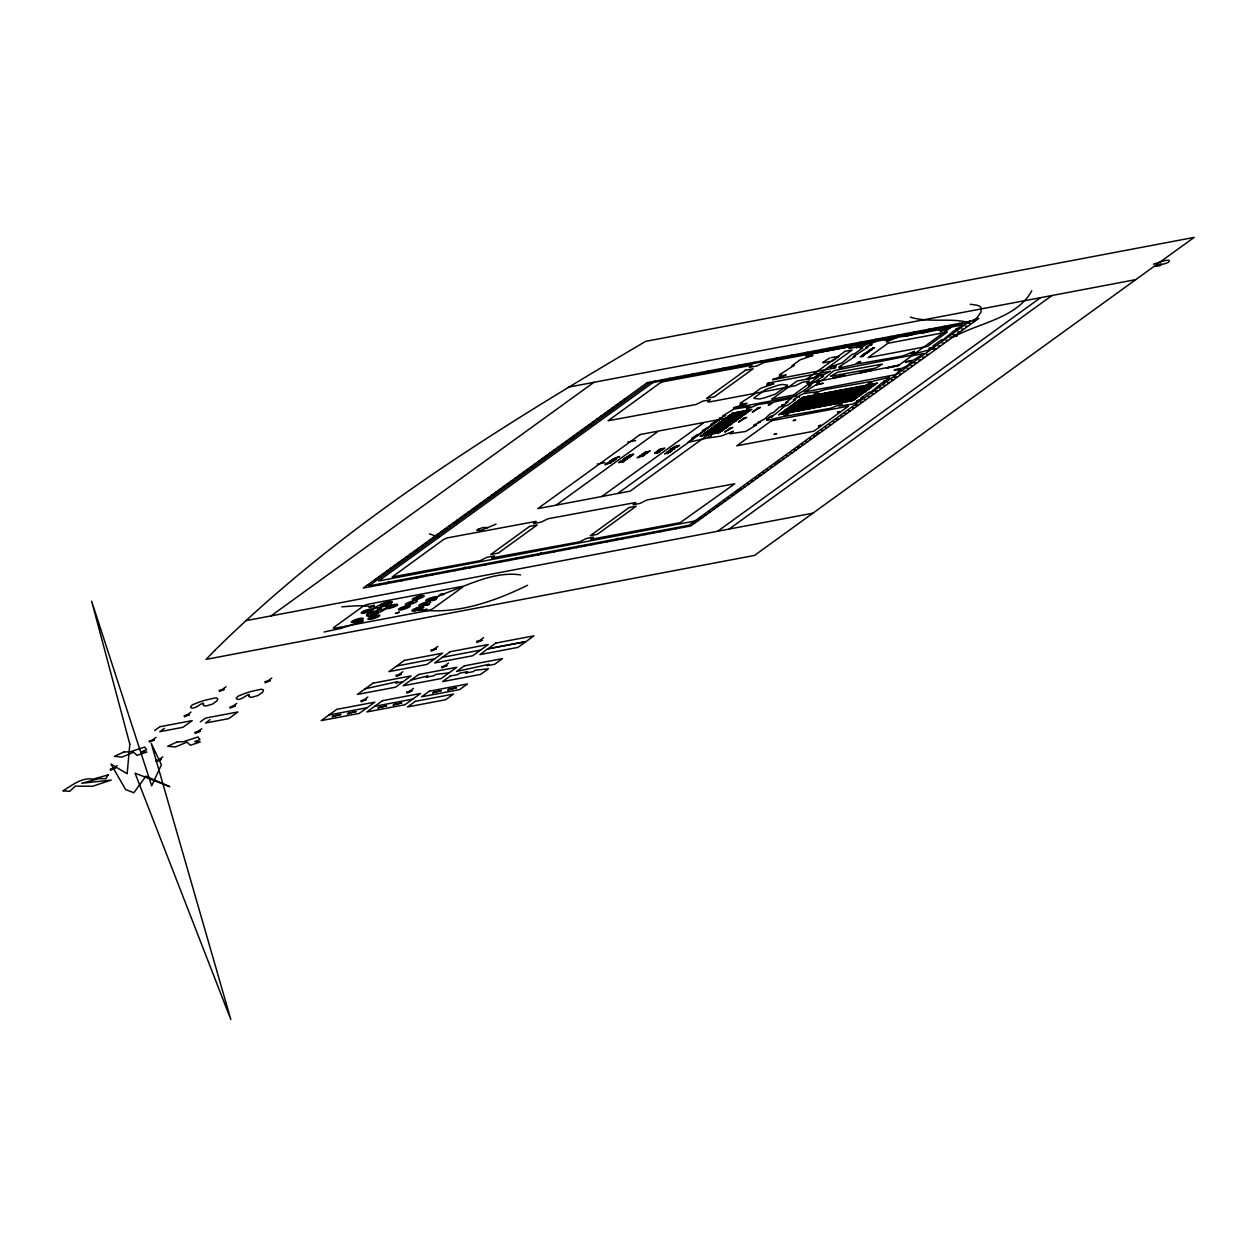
<?xml version="1.0" encoding="UTF-8"?>
<svg xmlns="http://www.w3.org/2000/svg" width="1257" height="1257" viewBox="0 0 1257 1257"><rect width="100%" height="100%" fill="white"/><g stroke="black" fill="none" stroke-linecap="round" stroke-linejoin="round"><path stroke-width="1.5" d="M708.162 430.601L711.163 429.69L708.21 430.648M709.184 433.555L712.169 432.644L709.215 433.602M713.128 428.307L710.142 429.156L713.112 428.244M714.133 431.245L711.148 432.094L714.117 431.198M715.61 431.984L712.625 432.864L715.61 431.952M717.496 425.699L720.497 424.772L717.543 425.746M717.574 430.601L714.589 431.45L717.558 430.538M718.501 428.637L721.502 427.726M719.538 429.187L716.553 430.035L719.523 429.124M719.507 431.591L722.508 430.68L719.523 431.622M720.968 422.619L717.983 423.53L720.968 422.572M722.398 423.468L719.46 424.238L722.445 423.326M723.404 426.422L720.465 427.191L723.451 426.28M724.456 429.297L721.487 430.208L724.456 429.234M725.823 417.827L728.824 416.915L725.902 417.905M726.829 420.781L729.83 419.869L726.86 420.828M727.834 423.735L730.836 422.823L727.866 423.782M730.254 417.795L727.316 418.628L730.286 417.654M730.773 415.533L727.787 416.381L730.773 415.47M731.715 413.569L734.701 412.657L731.778 413.647M731.778 418.487L728.793 419.335L731.778 418.424M732.784 421.425L729.798 422.273L732.784 421.378M735.156 412.925L738.142 412.013L735.235 412.987M736.162 415.878L739.147 414.951L736.193 415.926M736.241 420.781L733.24 421.629L736.225 420.718M737.168 418.817L740.153 417.905M738.189 419.367L735.204 420.215L738.189 419.304M739.635 412.799L736.649 413.71L739.619 412.752M741.064 413.647L738.126 414.417L741.111 413.506M742.117 416.491L739.132 417.371L742.117 416.46M745.495 410.96L748.481 410.049L745.527 411.008M780.566 413.302L783.551 412.39L780.597 413.364M784.981 413.27L782.058 414.103L785.028 413.129M788.406 407.629L791.407 406.718L788.453 407.692M789.412 410.583L792.413 409.672M789.899 408.399L792.884 407.488L789.93 408.446M790.904 411.353L793.89 410.442L790.936 411.4M793.308 405.414L790.37 406.184L793.356 405.273M794.361 408.289L791.391 409.201L794.361 408.226M795.382 411.228L792.397 412.139L795.367 411.18M795.807 409.122L792.868 409.892L795.838 408.996M796.341 406.828L793.34 407.708L796.325 406.797M797.739 402.727L800.74 401.816L797.771 402.774M798.289 405.382L795.304 406.325L798.289 405.414M798.745 405.681L801.746 404.754L798.776 405.728M799.232 403.497L802.217 402.57L799.263 403.544M800.238 406.435L803.223 405.524L800.238 406.467M801.243 409.389L804.229 408.478L801.306 409.468M802.689 400.417L799.703 401.266L802.689 400.37M803.192 407.975L806.177 407.032M803.647 403.45L800.725 404.283L803.694 403.308M804.653 406.404L801.73 407.237L804.7 406.262M805.187 404.141L802.202 405.053L805.171 404.078M805.156 406.545L808.157 405.634L805.234 406.624M806.193 407.095L803.239 408.022M807.073 397.809L810.058 396.898L807.104 397.872M807.12 405.131L810.121 404.22L807.198 405.21M808.078 400.763L811.079 399.852L808.11 400.81M808.55 398.579L811.551 397.668L808.597 398.626M809.555 401.533L812.556 400.622L809.634 401.596M810.561 404.487L813.562 403.56L810.639 404.55M811.975 395.594L809.037 396.364L812.022 395.452M811.582 407.425L814.567 406.514L811.645 407.504M813.028 398.469L810.058 399.38L813.028 398.406M814.033 401.407L811.064 402.319L814.033 401.36M814.457 399.302L811.535 400.072L814.505 399.176M814.992 397.008L812.006 397.888L814.992 396.992M815.463 402.256L812.541 403.026L815.51 402.114M816.956 395.625L813.97 396.474L816.94 395.562M817.411 395.861L820.397 394.934L817.443 395.908M816.469 405.21L813.546 405.98L816.516 405.068M818.888 394.117L815.919 395.091L818.92 394.179M818.888 396.615L821.889 395.704L818.904 396.646M819.894 399.569L822.895 398.658L819.973 399.647M820.9 402.523L823.901 401.611L820.947 402.57M821.858 398.155L824.843 397.212M822.314 393.63L819.375 394.462L822.345 393.488M821.905 405.477L824.906 404.565L821.952 405.524M823.319 396.584L820.381 397.416L823.366 396.442M823.838 394.321L820.868 395.232L823.838 394.258M823.822 396.725L826.807 395.814L823.901 396.803M824.843 397.275L821.889 398.202M825.786 395.311L828.772 394.399L825.849 395.389M825.849 400.229L822.864 401.077L825.849 400.166M826.383 405.351L823.398 406.2L826.289 405.477M826.855 403.167L823.869 404.016L826.855 403.104M827.75 393.897L830.736 392.985L827.813 393.96M828.347 403.906L825.362 404.785L828.332 403.874M829.227 394.667L832.228 393.74L829.306 394.729M830.233 397.605L833.234 396.693L830.264 397.668M830.311 402.523L827.326 403.371L830.296 402.46M831.238 400.559L834.239 399.647L831.27 400.606M832.7 391.587L829.714 392.498L832.684 391.54M832.275 401.093L829.274 401.989L832.275 401.062M832.244 403.513L835.245 402.601L832.26 403.544M834.129 392.435L831.191 393.205L834.177 392.294M833.737 404.283L836.722 403.371L833.8 404.345M835.135 395.389L832.197 396.159L835.182 395.248M836.141 398.343L833.202 399.113L836.188 398.202M837.193 401.219L834.224 402.114L837.193 401.156M837.178 403.623L840.163 402.68L837.209 403.67M839.566 392.703L842.551 391.791L839.597 392.75M838.639 402.051L835.701 402.821L838.67 401.926M839.142 402.209L842.127 401.297L839.205 402.271M840.572 395.656L843.573 394.745L840.603 395.704M841.106 400.794L844.091 399.867L841.169 400.857M841.577 398.61L844.578 397.683L841.656 398.673M842.049 396.411L845.05 395.499L842.096 396.474M843.054 399.365L846.055 398.453L843.07 399.396M844.515 390.408L841.53 391.257L844.515 390.346M844.076 402.319L847.061 401.407L844.107 402.366M845.521 393.347L842.536 394.195L845.521 393.284M846.48 396.379L843.557 397.212L846.527 396.238M847.014 394.085L844.028 394.965L846.998 394.054M847.485 399.333L844.563 400.166L847.532 399.192M848.019 397.071L845.034 397.982L848.004 397.008M848.962 392.703L845.977 393.551L848.962 392.64M849.025 400.025L846.04 400.873L849.009 399.962M849.905 390.738L852.89 389.827M850.926 391.273L847.941 392.121L850.926 391.226M850.91 393.692L853.896 392.781L850.926 393.724M851.382 391.508L854.383 390.597L851.413 391.555M852.387 394.462L855.389 393.551L852.466 394.525M853.393 397.416L856.394 396.489L853.472 397.479M853.88 395.232L856.865 394.289M854.807 388.523L851.869 389.293L854.839 388.382M855.86 391.398L852.874 392.31L855.86 391.336M855.844 393.802L858.814 392.86L855.876 393.85M856.865 394.337L853.88 395.248M857.29 392.231L854.351 393.001L857.337 392.105M857.793 392.388L860.794 391.477L857.871 392.451M858.295 395.185L855.357 395.955L858.342 395.044M859.757 390.974L862.758 390.047L859.835 391.037M860.244 388.79L863.229 387.863L860.307 388.853M860.715 386.59L863.716 385.679L860.731 386.622M861.721 389.544L864.722 388.633L861.799 389.623M862.726 392.498L865.727 391.587L862.758 392.545M865.146 386.559L862.208 387.392L865.177 386.418M866.152 389.513L863.213 390.346L866.183 389.371M866.67 387.25L863.7 388.162L866.67 387.187M867.676 390.204L864.69 391.053L867.676 390.141M871.054 384.642L874.039 383.731L871.132 384.705M874.495 383.982L877.48 383.039L874.526 384.045M875.532 384.516L872.547 385.428L875.516 384.469M1031.777 290.776C1017.054 317.502 981.356 322.53 956.137 335.572M377.43 609.346L381.311 608.137M381.327 608.215L377.477 609.441M399.207 612.238L395.405 613.463L399.192 612.128M418.502 610.462L422.368 609.252L418.55 610.556M432.329 600.453L436.21 599.243L432.377 600.563M721.471 427.804L718.548 428.7M793.324 420.576L795.665 419.901L793.387 420.655M820.774 425.353L818.464 425.966L820.758 425.259M852.874 389.89L849.936 390.801M672.291 450.572L669.792 451.734L671.364 450.87M975.982 319.089L981.026 312.035L980.963 307.541A78.295 15.477 -17.4 0 0 976.375 305.105L970.215 304.273M740.106 418.015L737.199 418.88M792.35 409.782L789.459 410.63M866.466 352.259L868.288 351.693M867.833 351.269L869.655 350.703M869.294 351.614L867.613 352.259M870.661 350.624L867.911 351.41M667.121 451.892L672.275 450.383M414.904 598.709L415.486 599.542L419.775 597.908A9.757 1.933 -17.4 0 0 421.425 596.761L420.844 595.928L416.57 597.562A9.757 1.933 -17.4 0 0 414.904 598.709M627.981 457.139L627.4 457.344A5.452 1.084 -17.4 0 1 626.395 457.674L625.232 458.035L627.117 457.202M660.868 449.535L660.396 449.723A5.452 1.084 -17.4 0 1 659.265 450.1L658.118 450.477L660.868 449.346M628.406 455.741L633.544 454.123M864.109 355.338L862.538 355.998M423.688 604.13L425.73 603.486L423.719 604.271M633.591 454.453L631.077 455.584L632.554 454.798M862.506 355.103L864.58 354.553M431.481 598.458L432.738 598.458M431.717 599.353L432.549 598.929L430.695 598.835M368.647 611.908C361.859 621.147 383.118 611.295 386.025 608.608M390.11 605.654C396.913 596.415 375.639 606.267 372.732 608.954M640.143 455.663L641.934 454.783M654.661 452.976L660.255 451.357L659.406 451.97A4.227 0.833 -17.4 0 1 658.857 452.331M628.893 456.81L630.071 456.558M661.763 449.236L662.958 448.985M644.48 452.567L650.183 450.87L649.24 451.546A6.631 1.304 -17.4 0 1 648.879 451.797M673.909 446.989L679.613 445.292L678.67 445.968A6.631 1.304 -17.4 0 1 678.293 446.219M645.36 452.331L646.758 451.986A5.358 1.053 -17.4 0 1 646.412 452.221M674.789 446.754L676.172 446.408A5.358 1.053 -17.4 0 1 675.826 446.644M271.025 615.899L593.948 382.317M154.658 730.506L159.859 726.735L192.211 720.607L182.956 727.3L159.765 731.7L164.384 728.353M112.863 768.608L117.121 765.529M151.767 740.467L156.041 737.388M186.79 715.139L191.048 712.059M221.798 689.81L226.056 686.731M370.894 586.595L371.868 585.888M652.949 382.552L378.671 580.97L694.791 521.042M653.923 381.861L654.897 381.154M378.514 585.149L379.488 584.442M661.543 380.415L662.518 379.708M386.119 583.704L389.041 581.598M667.216 380.368L670.138 378.263M200.366 721.832L205.567 718.077L237.903 711.949L228.664 718.643L205.472 723.026L210.092 719.68M393.74 582.258L394.714 581.551M676.785 377.524L677.759 376.817M401.36 580.813L402.334 580.121M684.389 376.079L685.364 375.372M158.571 759.951L162.829 756.871M197.475 731.81L201.733 728.73M232.482 706.481L236.756 703.401M267.505 681.153L271.763 678.073M408.981 579.367L409.955 578.676M692.01 374.633L692.984 373.926M416.601 577.937L417.575 577.23M699.63 373.188L700.605 372.481M424.206 576.492L426.154 575.077M706.277 372.449L708.225 371.051M431.827 575.046L432.801 574.339M714.872 370.296L715.846 369.605M439.447 573.601L440.421 572.893M722.476 368.867L723.451 368.16M447.068 572.155L448.042 571.448M730.097 367.421L731.071 366.714M454.688 570.709L455.647 570.002M737.718 365.976L738.692 365.268M462.293 569.264L465.216 567.158M743.39 365.928L746.312 363.823M612.615 461.256L607.697 462.796L613.385 461.099M556.05 505.188L657.364 431.889M469.914 567.818L470.888 567.127M752.959 363.084L753.917 362.377M621.068 461.052L627.369 458.915L620.235 461.665L623.173 461.099C609.566 464.713 631.69 460.203 620.864 462.042L625.232 460.471M621.838 460.91L626.143 459.418L624.902 460.313M628.626 456.605L626.834 456.888L631.862 455.678L630.873 456.385A4.494 0.896 -17.4 0 1 630.213 456.81L628.107 457.359M477.534 566.373L478.508 565.681M760.564 361.639L761.538 360.932M485.155 564.943L486.129 564.236M768.184 360.193L769.158 359.486M492.775 563.497L493.734 562.79M775.805 358.748L776.779 358.056M647.449 451.876L648.408 451.734M500.38 562.052L502.329 560.638M782.451 358.009L784.399 356.611M655.651 452.661L658.809 452.001A4.384 0.864 -17.4 0 1 658.527 452.19M661.512 449.032L659.721 449.315L664.733 448.105L663.759 448.812M508.001 560.606L508.975 559.899M791.046 355.872L792.004 355.165M601.757 496.515L703.056 423.232M515.621 559.161L516.596 558.454M798.651 354.427L799.625 353.72M676.879 446.314L677.869 446.141M523.242 557.715L524.216 557.008M806.271 352.981L807.245 352.274M530.863 556.27L531.821 555.563M617.737 493.498L720.214 419.367M813.892 351.536L814.866 350.829M754.483 397.589L764.617 390.267A9.05 1.791 -17.4 0 1 766.503 389.167L778.02 385.286A15.744 3.111 -17.4 0 1 782.467 384.438L787.605 385.161A9.05 1.791 -17.4 0 1 786.709 386.072L775.302 394.117L763.439 398.155A15.744 3.111 -17.4 0 1 759.197 398.956L753.917 398.39A9.223 1.823 -17.4 0 1 754.514 397.589M538.467 554.824L541.39 552.719M819.564 351.504L822.487 349.383M546.088 553.379L547.062 552.687M829.133 348.645L830.091 347.938M553.708 551.949L554.683 551.242M836.738 347.199L837.712 346.492M561.329 550.503L562.303 549.796M844.358 345.754L845.332 345.062M568.934 549.058L569.908 548.351M851.979 344.308L852.953 343.617M363.556 700.133L367.814 697.054M398.579 674.805L402.837 671.725M433.586 649.476L437.845 646.397M838.356 357.098L832.37 360.916M576.554 547.612L578.503 546.198M858.625 343.57L860.574 342.171M584.175 546.167L585.149 545.459M867.22 341.433L868.178 340.726M591.796 544.721L592.77 544.014M874.825 339.987L875.799 339.28M876.082 341.323L871.745 343.24L869.231 345.046L872.059 344.512L871.022 345.251L868.21 345.785L865.712 347.592L868.006 347.168L853.173 356.658L855.451 356.234L838.89 366.997L841.169 366.573L839.126 368.05L855.216 364.373L858.767 361.812L860.668 361.45L857.117 364.011L902.95 355.951L914.672 351.222L911.136 353.783L916.227 352.808M599.416 543.275L600.39 542.568M882.445 338.542L883.42 337.834M860.087 356.862L862.365 356.595M861.139 356.108L863.512 355.542M864.502 353.673L866.78 353.406M872.829 348L871.682 348.833L874.621 347.749M865.225 353.704L863.386 354.474L865.696 353.61M872.609 348.393L873.945 347.875M866.811 352.903L868.446 352.211L867.094 352.604M862.208 356.469L862.758 356.061M867.393 352.966L864.785 353.468L866.984 352.526M871.4 350.059L868.807 350.562L871.337 349.697C867.031 349.949 876.098 348.566 870.692 349.587L872.232 349.462L869.844 350.2L871.117 349.949M885.902 339.453L884.739 340.301L889.846 339.327L886.295 341.888L898.017 337.159M607.021 541.83L607.995 541.139M890.066 337.096L891.04 336.389M614.642 540.384L617.564 538.279M895.738 337.065L898.661 334.943M409.263 691.476L413.522 688.38M444.271 666.147L448.545 663.052M479.294 640.819L483.552 637.723M622.262 538.954L623.236 538.247M905.291 334.205L906.266 333.498M906.391 335.572L905.229 336.42L914.782 333.985M629.883 537.509L630.857 536.802M912.912 332.759L913.886 332.068M637.503 536.063L638.477 535.356M920.533 331.314L921.507 330.622M923.157 332.398L921.994 333.231L931.531 330.811M645.108 534.618L646.082 533.911M928.153 329.884L929.127 329.177M652.729 533.172L654.677 531.758M934.799 329.13L936.748 327.731M939.906 329.224L938.743 330.057L943.85 329.098L940.299 331.659L952.02 326.914L961.856 325.06L959.798 326.537L962.092 326.113L955.729 329.208L958.557 328.674L953.764 330.905L943.52 339.547L941.226 339.971L932.977 345.958L935.255 345.518L932.741 347.341L929.929 347.875L928.907 348.598L931.736 348.063L929.222 349.886L915.065 353.657M660.349 531.727L661.323 531.02M943.379 326.993L944.353 326.286M667.97 530.281L668.944 529.574M950.999 325.547L951.973 324.84M675.59 528.836L676.565 528.144M958.62 324.102L959.594 323.395M683.195 527.39L684.169 526.699M966.24 322.656L967.214 321.949M717.668 531.255L1040.576 297.658M729.091 529.087L1051.999 295.505M668.158 451.514L671.317 450.697M629.49 455.348L632.632 454.484M898.975 365.206L808.298 383.228L806.664 383.071L809.367 380.95L802.296 382.285L795.634 385.632L709.498 401.957L707.66 401.784L710.346 399.71L702.726 401.156L696.017 404.503L608.074 420.765L659.799 383.134L663.193 381.719L752.095 365.174L749.408 367.39L757.028 365.944L763.973 362.55L851.665 346.304L848.978 348.519L856.064 347.183L862.758 343.837L950.685 327.527L897.907 365.913L886.468 368.065L899.069 365.064M641.18 455.333L642.138 454.955M951.486 337.395L954.974 335.336L957.3 335.792L949.962 337.693M646.475 452.394L645.485 452.551M675.936 446.801L674.098 447.366M658.699 452.394L657.458 452.85M527.594 585.259C495.855 600.705 460.219 613.589 424.426 610.321M648.329 452.08L646.978 452.457M677.743 446.502L676.423 446.879M388.004 602.543L382.207 605.088L388.366 603.926L388.036 602.527M442.684 594.2C467.463 585.558 493.907 570.945 520.539 574.905M486.632 528.097L496.091 524.09M433.272 598.253L436.682 597.201M434.152 597.829L436.76 597.169M1153.439 264.174L1164.485 260.686A9.223 1.823 -17.4 0 1 1168.884 260.23C1171.587 262.587 1162.301 264.174 1160.541 264.881M863.449 354.773L863.559 354.584M358.245 622.734L340.788 628.437L324.102 631.988M657.93 452.489L656.673 453.054M429.737 599.715L426.767 600.626L430.067 599.495M829.683 357.962L822.644 362.487L823.665 362.66M372.952 609.032L376.377 608.058A21.825 4.321 -17.4 0 1 387.219 606L389.387 605.921M385.805 608.514L382.395 609.504A21.825 4.321 -17.4 0 1 371.538 611.546L369.369 611.64M657.584 452.819L655.793 452.96M377.399 616.543L370.485 618.695L373.628 616.417L377.414 616.527M641.903 455.018L642.296 454.688A7.699 1.524 -17.4 0 1 643.443 454.453L645.878 453.981L642.264 454.924M864.737 354.364L864.25 354.694A4.038 0.801 -17.4 0 1 863.779 354.93L862.616 355.275M568.415 387.156L1135.794 279.62M969.414 323.615L970.938 323.332M965.517 326.427L967.042 326.144M961.636 329.24L963.161 328.957M957.74 332.052L959.264 331.769M831.16 357.632L838.922 356.344M953.089 335.022L955.383 334.582M623.943 399.475L625.467 399.192M823.728 362.66L830.311 361.403M620.047 402.287L621.571 402.004M946.065 340.506L947.589 340.207M616.166 405.115L617.674 404.817M942.184 343.318L943.708 343.02M612.269 407.928L613.793 407.629M938.288 346.131L939.812 345.832M608.372 410.74L611.421 410.159M932.883 349.226L935.915 348.66M913.305 354.914L833.91 370.595L823.539 379.3L816.987 382.835L819.265 382.395L816.296 384.548L823.225 383.228L815.322 385.255L804.339 391.98L894.685 374.853L900.421 370.705L898.127 371.145L901.08 368.992L894.151 370.312L895.125 369.605L902.055 368.285L907.318 365.708L912.283 360.9L905.354 362.22L906.328 361.513L913.258 360.193L924.241 353.468L912.142 355.762M604.491 413.553L606.015 413.27M600.595 416.366L602.119 416.083M926.613 354.568L928.137 354.285M596.698 419.178L598.222 418.895M922.732 357.381L924.256 357.098M592.817 421.991L594.341 421.708M918.836 360.193L920.36 359.911M588.92 424.803L591.214 424.379M914.185 363.163L916.463 362.723M585.039 427.616L586.563 427.333M911.058 365.834L912.582 365.536M581.143 430.444L582.667 430.145M907.161 368.647L908.685 368.348M577.246 433.256L578.77 432.958M903.28 371.459L904.804 371.161M573.365 436.069L574.889 435.77M899.384 374.272L900.908 373.989M569.468 438.882L572.516 438.3M893.963 377.367L897.011 376.801M565.587 441.694L567.111 441.411M891.606 379.897L893.13 379.614M561.69 444.507L563.215 444.224M887.709 382.709L889.233 382.427M557.794 447.319L559.318 447.036M883.828 385.522L885.352 385.239M553.913 450.132L555.437 449.849M879.931 388.334L881.456 388.052M550.016 452.944L552.31 452.52M875.281 391.304L877.559 390.864M546.135 455.772L547.659 455.474M872.154 393.975L873.678 393.677M627.824 442.024L635.586 440.563M542.238 458.585L543.762 458.286M868.257 396.788L869.781 396.489M538.342 461.398L539.866 461.099M864.376 399.6L865.9 399.317M534.461 464.21L535.985 463.927M860.479 402.413L862.003 402.13M530.564 467.023L533.612 466.441M698.122 435.252L695.31 435.786L700.196 433.461L704.486 430.365L702.192 430.805L713.033 424.175L710.755 424.615L715.029 421.519L721.597 417.984L719.318 418.424L724.739 416.004L725.713 415.297L722.885 415.831L733.962 409.028L749.848 406.655L746.297 409.216L758.725 404.345L771.751 402.491L768.2 405.053L770.101 404.691L773.652 402.13L791.863 398.06L785.672 402.539L787.966 402.099L785.358 403.984L781.555 405.225L784.384 404.691L781.775 406.577L779.481 407.017L773.212 412.767L770.934 413.207L764.649 418.958L758.097 422.493L760.375 422.053L754.954 424.473L753.744 425.353L756.557 424.819L745.715 431.434L729.846 433.822L733.381 431.261L720.968 436.132L707.942 437.97L711.493 435.409L706.041 438.332L687.83 442.417L694.005 437.939L691.727 438.363L694.1 436.65L696.912 436.116M855.059 405.524L858.107 404.943M526.683 469.835L528.207 469.552M852.702 408.038L854.226 407.755M522.786 472.648L524.31 472.365M848.805 410.85L850.329 410.568M518.89 475.46L520.414 475.177M844.924 413.663L846.448 413.38M629.333 455.663L631.203 455.034L628.374 456.102M515.009 478.273L516.533 477.99M841.027 416.491L842.551 416.193M671.081 449.032L677.209 446.989L672.731 447.838L668.693 450.76L674.679 448.859L670.987 449.095M641.903 455.474L644.511 454.971L641.636 455.772A7.621 1.508 -17.4 0 1 640.504 455.977L640.379 455.977M597.311 464.1L605.073 462.639M511.112 481.101L513.406 480.661M836.376 419.445L838.655 419.005M507.231 483.914L508.739 483.615M833.25 422.116L834.774 421.818M503.334 486.726L504.858 486.428M829.353 424.929L830.877 424.646M499.438 489.539L500.962 489.256M825.472 427.741L826.98 427.459M495.557 492.351L497.081 492.068M821.575 430.554L823.099 430.271M491.66 495.164L494.708 494.582M816.154 433.665L819.203 433.084M487.763 497.976L489.287 497.693M813.798 436.179L815.322 435.896M483.882 500.789L485.406 500.506M809.901 438.992L811.425 438.709M479.985 503.601L481.51 503.319M806.004 441.82L807.528 441.521M476.104 506.43L477.629 506.131M802.123 444.632L803.647 444.334M472.208 509.242L474.486 508.802M797.472 447.586L799.751 447.146M468.311 512.055L469.835 511.756M794.345 450.257L795.87 449.975M464.43 514.867L465.954 514.584M790.449 453.07L791.973 452.787M460.533 517.68L462.057 517.397M786.552 455.882L788.076 455.6M456.652 520.492L458.177 520.209M782.671 458.695L784.195 458.412M452.756 523.305L455.804 522.723M777.25 461.806L780.298 461.225M448.859 526.117L450.383 525.835M774.893 464.32L776.417 464.037M444.978 528.93L446.502 528.647M770.997 467.148L772.521 466.85M441.081 531.758L442.605 531.46M767.1 469.961L768.624 469.662M437.2 534.571L438.724 534.272M763.219 472.773L764.743 472.475M433.304 537.383L435.582 536.943M758.568 475.727L760.846 475.303M429.407 540.196L430.931 539.913M755.441 478.398L756.965 478.116M425.526 543.008L427.05 542.725M751.545 481.211L753.069 480.928M421.629 545.821L423.153 545.538M747.648 484.024L749.172 483.741M417.748 548.633L419.257 548.351M743.767 486.836L745.291 486.553M413.852 551.446L416.9 550.88M738.346 489.947L741.394 489.366M409.955 554.258L411.479 553.976M735.989 492.477L737.513 492.178M406.074 557.087L407.598 556.788M732.093 495.289L733.617 494.991M402.177 559.899L403.701 559.601M728.196 498.102L729.72 497.803M398.296 562.712L399.805 562.413M724.315 500.915L725.839 500.632M394.399 565.524L396.678 565.084M719.664 503.868L721.942 503.444M390.503 568.337L392.027 568.054M716.537 506.54L718.046 506.257M386.622 571.149L388.146 570.867M712.64 509.352L714.165 509.069M382.725 573.962L384.249 573.679M708.744 512.165L710.268 511.882M378.828 576.774L380.352 576.492M704.863 514.977L706.387 514.694M374.947 579.587L377.996 579.021M699.442 518.088L702.49 517.507M697.069 520.618L698.593 520.319M367.17 585.228L368.694 584.929M693.188 523.431L694.712 523.132M245.508 620.738L812.87 513.202M396.678 666.006L434.765 658.794M442.385 657.348L480.473 650.12M365.159 688.805L397.573 681.624L395.641 683.022L403.246 681.593M410.866 680.147L428.056 675.842L426.107 677.256L433.728 675.81L435.66 674.396L448.953 672.919M328.988 714.982L367.075 707.754M374.68 706.308L412.767 699.096M655.934 453.211L654.724 453.337M341.778 606.832L354.804 605.905A178.934 35.369 -17.4 0 1 360.948 605.795L371.491 606.33M668.268 451.75L667.263 452.111M660.993 449.786L663.067 449.252A4.494 0.896 -17.4 0 0 663.727 448.828M967.277 322.153C948.579 317.817 928.75 322.908 910.351 317.141M429.423 533.895L439.212 537.179M203.335 704.8L204.137 705.837A8.108 1.603 -17.4 0 0 207.138 705.696L212.574 704.046L216.613 701.123A43.304 8.563 -17.4 0 0 217.288 700.259L217.744 698.578L216.251 697.965A8.548 1.681 -17.4 0 0 214.68 698.028L204.875 700.275A27.198 5.374 -17.4 0 0 199.942 701.83L193.437 704.376A8.171 1.618 -17.4 0 0 191.724 705.381L190.64 706.748A18.871 3.724 -17.4 0 0 190.781 707.424C194.364 711.053 205.252 698.955 203.335 704.8M249.027 696.127L249.844 697.164A8.108 1.603 -17.4 0 0 252.846 697.038L258.266 695.388L262.304 692.466A43.304 8.563 -17.4 0 0 262.996 691.601L263.451 689.92L261.959 689.307A8.548 1.681 -17.4 0 0 260.372 689.37L250.583 691.617A27.198 5.374 -17.4 0 0 245.649 693.157L239.129 695.718A8.171 1.618 -17.4 0 0 237.432 696.724L236.347 698.091A18.871 3.724 -17.4 0 0 236.489 698.751C240.071 702.38 250.96 690.297 249.027 696.127M422.085 604.633L427.364 603.03L422.085 604.633M129.817 744.128L127.161 773.762L110.93 764.036L125.637 789.553L133.855 792.758L145.891 776.166L169.789 786.693L135.049 773.149L230.848 1019.6L151.28 743.484L161.415 764.806L151.657 785.814L91.62 601.129L129.817 744.128M700.322 436.242L703.323 435.362L700.338 436.21M702.286 434.828L705.271 433.948L702.333 434.749M703.779 435.598L706.764 434.718L703.794 435.55M704.25 433.414L707.235 432.518L704.266 433.366M705.727 434.168L708.728 433.288L705.727 434.168M706.214 431.984L709.199 431.104L706.261 431.905M707.22 434.938L710.205 434.058L707.235 434.906M707.691 432.754L710.692 431.874L707.738 432.675M709.655 431.34L712.64 430.46L709.702 431.261M710.661 434.293L713.646 433.398L710.676 434.246M711.619 429.91L714.605 429.03L711.666 429.831M712.091 427.726L715.092 426.846L712.122 427.694M713.096 430.68L716.097 429.8L713.128 430.648M713.583 428.496L716.569 427.616L713.599 428.464M714.055 426.312L717.056 425.432L714.055 426.312M714.102 433.634L717.103 432.754L714.133 433.602M715.06 429.265L718.061 428.386L715.06 429.265M715.547 427.081L718.533 426.202L715.594 427.003M716.019 424.897L719.004 424.018L716.034 424.85M716.066 432.219L719.067 431.34L716.066 432.219M717.024 427.851L720.01 426.956L717.04 427.804M717.558 432.974L720.544 432.094L717.558 432.974M718.03 430.79L721.015 429.91L718.046 430.758M718.988 426.422L721.974 425.542L719.004 426.39M719.947 422.053L722.932 421.174L719.962 422.022M719.994 429.375L722.979 428.496L720.01 429.344M720.952 425.007L723.938 424.128L720.999 424.929M721.424 422.823L724.409 421.943L721.439 422.792M721.911 420.639L724.896 419.759L721.911 420.639M721.958 427.961L724.943 427.081L722.005 427.883M722.429 425.777L725.43 424.897L722.445 425.73M722.916 423.593L725.902 422.713L722.932 423.546M723.388 421.409L726.373 420.514L723.388 421.409M723.859 419.225L726.86 418.33L723.922 419.147M723.435 428.716L726.436 427.836L723.451 428.684M723.922 426.532L726.907 425.652L723.938 426.5M724.393 424.347L727.379 423.468L724.393 424.347M724.865 422.163L727.866 421.284L724.928 422.085M725.352 419.979L728.337 419.1L725.399 419.901M725.399 427.301L728.384 426.422L725.399 427.301M725.886 425.117L728.871 424.238L725.902 425.086M726.357 422.933L729.343 422.053L726.405 422.855M727.363 425.887L730.348 425.007L727.379 425.856M728.322 421.519L731.307 420.639L728.369 421.441M729.28 417.151L732.265 416.271L729.296 417.104M729.751 414.967L732.737 414.072L729.767 414.92M729.327 424.473L732.312 423.578L729.343 424.426M730.286 420.089L733.271 419.21L730.333 420.011M730.757 417.905L733.742 417.025L730.773 417.874M731.228 415.721L734.229 414.841L731.228 415.721M731.291 423.043L734.277 422.163L731.307 423.012M731.763 420.859L734.748 419.979L731.778 420.828M732.234 418.675L735.235 417.795L732.265 418.644M732.721 416.491L735.706 415.611L732.721 416.491M733.192 414.307L736.193 413.427L733.24 414.229M733.727 419.445L736.712 418.565L733.727 419.445M734.198 417.261L737.199 416.381L734.245 417.183M734.685 415.077L737.67 414.197L734.701 415.03M735.691 418.031L738.676 417.135L735.706 417.984M737.655 416.601L740.64 415.721L737.67 416.57M738.597 412.233L741.599 411.353L738.629 412.202M739.603 415.187L742.604 414.307L739.666 415.109M740.09 413.003L743.076 412.123L740.106 412.972M741.096 415.957L744.081 415.077L741.111 415.91M741.567 413.773L744.568 412.893L741.583 413.726M742.054 411.589L745.04 410.693L742.054 411.589M743.06 414.527L746.045 413.647L743.06 414.527M743.531 412.343L746.517 411.463L743.547 412.312M745.024 413.113L748.009 412.233L745.04 413.082M746.972 411.699L749.973 410.819L747.035 411.62M748.936 410.269L751.937 409.389L748.983 410.206M778.602 414.7L781.603 413.82L778.617 414.653M782.53 411.856L785.515 410.976L782.577 411.777M784.007 412.626L787.008 411.746L784.038 412.595M784.494 410.442L787.479 409.562L784.509 410.395M785.499 413.396L788.485 412.516L785.515 413.349M785.971 411.212L788.972 410.316L785.971 411.212M786.458 409.012L789.443 408.132L786.458 409.012M787.463 411.966L790.449 411.086L787.463 411.966M787.935 409.782L790.92 408.902L787.95 409.751M788.94 412.736L791.926 411.856L788.956 412.705M791.863 406.954L794.848 406.074L791.91 406.875M792.334 404.77L795.335 403.874L792.35 404.723M793.827 405.524L796.812 404.644L793.843 405.492M794.298 403.34L797.284 402.46L794.298 403.34M794.345 410.662L797.347 409.782L794.345 410.662M794.833 408.478L797.818 407.598L794.848 408.446M795.791 404.11L798.776 403.23L795.791 404.11M796.262 401.926L799.248 401.046L796.31 401.847M795.838 411.432L798.823 410.552L795.854 411.4M796.31 409.248L799.295 408.368L796.31 409.248M796.797 407.064L799.782 406.184L796.797 407.064M797.268 404.88L800.253 404L797.284 404.833M798.226 400.512L801.212 399.632L798.274 400.433M797.802 410.018L800.788 409.122L797.802 410.018M798.274 407.834L801.259 406.938L798.289 407.787M800.19 399.082L803.176 398.202L800.238 399.003M799.279 410.772L802.265 409.892L799.326 410.693M799.751 408.588L802.752 407.708L799.782 408.556M801.196 402.036L804.181 401.156L801.212 402.004M801.667 399.852L804.653 398.972L801.683 399.82M802.139 397.668L805.14 396.788L802.17 397.636M802.673 402.806L805.658 401.926L802.689 402.774M803.144 400.622L806.146 399.742L803.176 400.574M803.632 398.438L806.617 397.558L803.632 398.438M802.72 410.128L805.721 409.248L802.767 410.049M803.679 405.76L806.664 404.88L803.694 405.712M804.166 403.576L807.151 402.696L804.181 403.528M804.637 401.392L807.623 400.496L804.637 401.392M805.108 399.207L808.11 398.312L805.108 399.207M805.596 397.008L808.581 396.128L805.643 396.945M804.684 408.698L807.67 407.818L804.731 408.635M805.643 404.33L808.628 403.45L805.643 404.33M806.114 402.146L809.115 401.266L806.114 402.146M806.601 399.962L809.587 399.082L806.617 399.93M806.177 409.468L809.162 408.588L806.193 409.436M806.648 407.284L809.634 406.404L806.664 407.252M807.607 402.916L810.592 402.036L807.623 402.884M808.125 408.054L811.126 407.174L808.125 408.054M808.612 405.87L811.598 404.99L808.66 405.791M809.084 403.686L812.085 402.806L809.084 403.686M810.514 397.133L813.515 396.254L810.576 397.055M809.618 408.824L812.603 407.944L809.665 408.745M810.089 406.64L813.09 405.744L810.105 406.592M812.478 395.704L815.479 394.824L812.493 395.672M812.053 405.21L815.039 404.33L812.069 405.178M813.012 400.842L815.997 399.962L813.012 400.842M813.483 398.658L816.484 397.778L813.499 398.626M813.059 408.164L816.044 407.284L813.075 408.132M814.017 403.796L817.003 402.916L814.065 403.717M814.489 401.611L817.49 400.732L814.52 401.58M814.976 399.427L817.961 398.548L814.976 399.427M815.447 397.243L818.433 396.364L815.447 397.243M815.023 406.749L818.008 405.87L815.07 406.671M815.494 404.565L818.496 403.686L815.526 404.518M815.982 402.381L818.967 401.502L815.997 402.334M816.453 400.197L819.454 399.317L816.453 400.197M816.94 398.013L819.925 397.118L816.94 398.013M816.5 407.519L819.501 406.624L816.531 407.472M816.987 405.32L819.973 404.44L817.003 405.288M817.459 403.136L820.46 402.256L817.459 403.136M817.946 400.952L820.931 400.072L817.993 400.873M818.417 398.768L821.402 397.888L818.433 398.736M818.464 406.09L821.465 405.21L818.464 406.09M818.951 403.906L821.937 403.026L818.998 403.827M819.423 401.721L822.408 400.842L819.47 401.643M819.957 406.859L822.942 405.98L819.957 406.859M820.428 404.675L823.414 403.796L820.475 404.597M821.387 400.307L824.372 399.427L821.434 400.229M822.345 395.939L825.33 395.059L822.361 395.892M822.816 393.755L825.802 392.875L822.832 393.708M822.392 403.261L825.378 402.366L822.439 403.183M823.351 398.878L826.336 397.998L823.398 398.815M824.309 394.509L827.295 393.63L824.309 394.509M824.356 401.831L827.342 400.952L824.403 401.753M824.828 399.647L827.829 398.768L824.843 399.616M825.315 397.463L828.3 396.584L825.33 397.432M826.258 393.095L829.259 392.215L826.289 393.064M825.833 402.601L828.834 401.721L825.849 402.57M826.32 400.417L829.306 399.537L826.336 400.386M826.792 398.233L829.777 397.353L826.792 398.233M827.263 396.049L830.264 395.169L827.326 395.971M826.839 405.555L829.84 404.675L826.855 405.508M827.797 401.187L830.783 400.307L827.797 401.187M828.284 399.003L831.27 398.123L828.332 398.925M828.756 396.819L831.741 395.939L828.772 396.772M828.803 404.141L831.788 403.246L828.803 404.141M829.761 399.757L832.747 398.878L829.777 399.726M830.72 395.389L833.705 394.509L830.736 395.358M830.296 404.895L833.281 404.016L830.296 404.895M830.767 402.711L833.752 401.831L830.783 402.68M831.725 398.343L834.711 397.463L831.741 398.312M832.684 393.975L835.669 393.095L832.731 393.897M833.155 391.791L836.141 390.911L833.171 391.76M832.731 401.297L835.716 400.417L832.747 401.266M833.69 396.929L836.675 396.049L833.737 396.851M834.161 394.745L837.146 393.865L834.177 394.698M834.632 392.561L837.633 391.681L834.664 392.514M834.695 399.883L837.681 398.988L834.742 399.805M835.167 397.699L838.152 396.803L835.182 397.652M835.638 395.499L838.639 394.619L835.669 395.468M836.125 393.315L839.11 392.435L836.125 393.315M836.596 391.131L839.597 390.251L836.643 391.053M836.172 400.637L839.157 399.757L836.188 400.606M836.659 398.453L839.645 397.573L836.675 398.422M837.131 396.269L840.116 395.389L837.131 396.269M837.602 394.085L840.603 393.205L837.665 394.007M838.089 391.901L841.074 391.021L838.136 391.823M837.665 401.407L840.65 400.527L837.681 401.376M838.136 399.223L841.122 398.343L838.136 399.223M838.608 397.039L841.609 396.159L838.608 397.039M839.095 394.855L842.08 393.975L839.142 394.777M840.053 390.487L843.038 389.607L840.1 390.408M839.613 399.993L842.614 399.113L839.613 399.993M840.1 397.809L843.086 396.929L840.116 397.762M841.059 393.441L844.044 392.561L841.106 393.362M840.619 402.947L843.62 402.051L840.619 402.947M843.007 392.011L846.008 391.131L843.07 391.933M843.494 389.827L846.48 388.947L843.51 389.796M842.583 401.517L845.584 400.637L842.63 401.439M844.5 392.781L847.485 391.901L844.515 392.75M844.971 390.597L847.972 389.717L844.987 390.566M845.505 395.735L848.491 394.855L845.521 395.704M846.464 391.367L849.449 390.487L846.464 391.367M846.935 389.183L849.921 388.303L846.982 389.104M846.511 398.689L849.496 397.809L846.527 398.642M846.982 396.505L849.983 395.609L846.982 396.505M847.469 394.321L850.455 393.425L847.469 394.321M848.428 389.937L851.413 389.057L848.444 389.906M847.517 401.627L850.502 400.747L847.564 401.564M847.988 399.443L850.989 398.563L848.019 399.412M848.475 397.259L851.46 396.379L848.475 397.259M848.946 395.075L851.947 394.195L848.946 395.075M849.433 392.891L852.419 392.011L849.449 392.86M850.376 388.523L853.377 387.643L850.408 388.492M849.481 400.213L852.466 399.333L849.496 400.182M849.952 398.029L852.953 397.149L849.952 398.029M850.439 395.845L853.424 394.965L850.455 395.814M850.958 400.983L853.959 400.103L850.958 400.983M851.445 398.799L854.43 397.919L851.492 398.72M851.916 396.615L854.901 395.735L851.932 396.568M853.346 390.063L856.347 389.183L853.409 389.984M853.833 387.879L856.818 386.983L853.849 387.832M852.922 399.569L855.907 398.673L852.937 399.522M854.839 390.817L857.824 389.937L854.854 390.786M855.31 388.633L858.295 387.753L855.326 388.602M854.886 398.139L857.871 397.259L854.901 398.108M856.316 391.587L859.301 390.707L856.331 391.555M856.803 389.403L859.788 388.523L856.803 389.403M857.274 387.219L860.259 386.339L857.274 387.219M856.85 396.725L859.835 395.845L856.897 396.646M857.321 394.541L860.322 393.661L857.337 394.509M858.28 390.173L861.265 389.293L858.28 390.173M858.751 387.989L861.752 387.109L858.782 387.942M858.814 395.311L861.799 394.431L858.83 395.264M859.285 393.127L862.271 392.231L859.285 393.127M860.778 393.881L863.763 393.001L860.825 393.802M861.249 391.697L864.235 390.817L861.296 391.618M864.172 385.915L867.157 385.035L864.188 385.883M865.177 388.869L868.163 387.989L865.193 388.822M865.649 386.685L868.634 385.805L865.649 386.685M866.654 389.623L869.64 388.743L866.67 389.591M867.126 387.439L870.127 386.559L867.126 387.439M867.613 385.255L870.598 384.375L867.613 385.255M868.618 388.209L871.604 387.329L868.618 388.209M869.09 386.025L872.091 385.145L869.106 385.993M870.582 386.795L873.568 385.915L870.598 386.747M491.723 557.967L579.713 541.814L586.375 538.483L593.445 537.148L590.759 539.363L680.194 522.661L734.779 483.772L646.836 500.019L640.127 503.366L633.057 504.717L635.743 502.501L548.052 518.748L541.107 522.142L533.487 523.588L536.173 521.356L447.256 537.902L443.878 539.316L392.153 576.963L480.095 560.701L486.805 557.354L494.425 555.908L491.723 557.967M422.132 610.038L421.818 611.389L427.034 609.252L422.132 610.038M771.971 399.129L793.34 395.091L818.386 376.896L797.017 381.028L772.049 399.035M830.783 376.22L875.548 368.128L882.367 364.106L837.413 372.292L830.783 376.22M413.302 601.255L412.925 602.622L408.776 604.114L413.302 601.255M425.432 605.418L429.313 604.334L425.479 605.34M774.281 434.341L776.606 433.696L774.296 434.309M837.523 412.17L839.849 411.526L837.523 412.17M108.102 774.909L105.824 778.696L98.847 778.649L81.721 783.268L111.213 780.063L92.578 786.269L75.294 786.128L69.685 791.297L62.85 790.873C71.9 785.515 81.894 776.999 93.097 779.183L108.102 774.909M970.027 321.101L688.962 525.269L369.024 585.903L649.146 383.275L969.068 322.64L964.543 323.19L970.027 321.101M1161.012 264.127L1160.07 265.651L1155.544 266.217L1161.012 264.127M214.727 650.482L206.069 659.375L754.514 555.421L1194.15 237.4L645.705 341.354C493.31 430.931 341.103 525.583 214.727 650.482M647.276 382.599L363.273 588.04L690.816 525.96L978.842 318.382L973.138 319.812L974.835 320.504L647.276 382.599M363.304 606.11L333.796 627.463A4.258 0.848 -17.4 0 0 335.572 628.107L427.349 610.713A4.258 0.848 -17.4 0 0 432.832 608.687L462.34 587.349A4.258 0.848 -17.4 0 0 460.565 586.689L368.788 604.083A4.258 0.848 -17.4 0 0 363.304 606.11M478.288 529.26L476.733 530.391L481.258 530.344L487.386 527.531L482.861 527.563L478.288 529.26M370.454 609.629L367.295 611.908L363.509 611.798L370.454 609.629M360.618 618.884L357.475 621.162L353.688 621.037L360.618 618.884M391.461 605.654L388.319 607.932L395.232 605.78L391.461 605.654M640.19 434.529L537.713 508.661L630.166 491.141L732.642 417.01L640.19 434.529M401.627 607.932L400.417 608.812L408.352 606.974L401.627 607.932M606.707 463.503L604.947 464.776L611.248 462.655L606.707 463.503M609.598 461.429L614.139 460.565L609.598 461.429M610.509 460.753L615.05 459.889L613.275 460.235C621.445 457.469 607.555 460.722 613.432 459.716L610.509 460.753M613.227 458.805L616.684 458.711L614.296 458.742L619.717 456.511L613.227 458.805M414.747 609.645L413.836 610.305L420.215 608.608L414.747 609.645M416.334 608.498L415.423 609.158L421.802 607.461L416.334 608.498M529.606 526.4L490.701 554.541L498.306 553.096L537.21 524.955L529.606 526.4M745.527 370.202L706.623 398.343L714.243 396.898L753.147 368.757L745.527 370.202M624.98 458.224L623.221 459.496L629.521 457.375L624.98 458.224M638.996 456.542L637.236 457.799L643.537 455.678L638.996 456.542M643.301 453.416L641.667 454.61L647.795 452.567L643.301 453.416M657.867 450.666L656.107 451.939L662.408 449.802L657.867 450.666M664.607 453.714L668.567 453.274L668.158 452.504L670.625 451.782L664.607 453.714M671.961 449.362L673.343 449.268L671.961 449.362M734.245 407.488L733.365 408.132L795.822 396.285L796.702 395.656L794.424 396.081L802.736 391.288L811.001 385.318L808.707 385.758L823.539 376.252L821.245 376.676L823.791 374.853L816.846 376.157L824.749 374.146L830.453 371.239L767.98 383.086L767.1 383.731L769.394 383.291L766.864 385.113L773.793 383.809L761.082 388.083L752.817 394.054L755.096 393.63L740.279 403.136L742.557 402.696L740.027 404.534L746.957 403.214L745.982 403.921L734.245 407.488M773.416 379.158L772.536 379.787L834.994 367.955L835.889 367.311L833.595 367.751L836.125 365.913L829.196 367.233L841.923 362.959L852.167 354.317L854.446 353.877L862.711 347.906L860.432 348.346L862.962 346.508L856.033 347.828L857.007 347.121L863.936 345.801L869.624 342.91L807.167 354.741L806.287 355.385L808.565 354.945L806.036 356.784L812.965 355.464L800.253 359.753L791.989 365.724L794.267 365.284L779.45 374.79L781.728 374.366L779.199 376.189L786.128 374.885L785.169 375.576L773.416 379.158M336.766 709.357L321.195 720.607L359.282 713.395L374.853 702.129L336.766 709.357M372.952 683.18L357.381 694.43L395.468 687.218L411.039 675.952L372.952 683.18M404.455 660.381L388.9 671.631L426.987 664.419L442.543 653.169L404.455 660.381M730.506 427.836L724.66 432.047L732.784 427.396L730.506 427.836M744.317 417.843L738.472 422.069L746.595 417.403L744.317 417.843M758.112 407.849L752.283 412.076L760.406 407.425L758.112 407.849M333.294 715.924L332.131 716.773L340.914 714.479L333.294 715.924M629.16 507.529L590.256 535.671L597.342 534.319L636.246 506.178L629.16 507.529M845.081 351.332L806.177 379.473L813.263 378.137L852.167 349.996L845.081 351.332M348.535 713.033L347.356 713.882L356.14 711.588L348.535 713.033M769.08 417.497L766.534 419.335L768.813 418.895L766.77 420.372L782.875 416.711L786.411 414.15L788.328 413.789L784.777 416.35L830.61 408.274L842.331 403.544L838.78 406.105L852.545 404.125L859.427 400.37L856.614 400.904L860.448 399.632L862.915 397.84L860.621 398.28L868.886 392.294L871.164 391.87L881.424 383.228L886.216 380.997L883.388 381.531L889.736 378.436L887.442 378.876L889.5 377.383L873.411 381.06L869.86 383.621L867.958 383.982L871.494 381.421L825.676 389.481L819.407 391.304L815.856 393.865L813.955 394.227L817.506 391.665L803.742 393.645L799.373 395.578L796.922 397.353L799.751 396.819L795.87 398.108L793.34 399.946L795.634 399.506L787.401 405.461L785.106 405.901L774.846 414.543L770.101 416.758L772.914 416.224L771.892 416.963L769.08 417.497M382.474 700.683L366.903 711.949L404.99 704.721L420.561 693.471L382.474 700.683M418.644 674.506L403.088 685.772L441.176 678.544L456.731 667.294L418.644 674.506M450.163 651.723L434.608 662.973L472.695 655.761L488.25 644.495L450.163 651.723M771.389 420.765L736.775 445.811L813.845 431.198L848.475 406.152L771.389 420.765M861.862 355.574L863.653 355.228L861.878 355.574M833.58 377.477L832.401 378.326L845.003 375.309L833.58 377.477M379.001 707.267L377.823 708.115L386.622 705.821L379.001 707.267M887.945 343.271L868.116 357.632L927.525 346.366L947.369 332.021L887.945 343.271M394.227 704.376L393.064 705.224L401.847 702.93L394.227 704.376M860.605 372.355L859.442 373.203L872.028 370.187L860.605 372.355M415.329 701.312L407.551 706.937L445.638 699.725L453.416 694.084L415.329 701.312M429.344 691.177L421.551 696.802L459.638 689.59L467.431 683.965L429.344 691.177M450.352 675.983L442.574 681.608L480.661 674.396L488.439 668.771L475.146 670.248L473.198 671.647L465.577 673.092L467.525 671.694L459.905 673.139L457.972 674.538L450.352 675.983M464.352 665.849L456.574 671.474L488.989 664.293L487.04 665.707L494.661 664.262L502.439 658.637L464.352 665.849M487.7 648.958L479.923 654.598L518.01 647.371L525.787 641.746L487.7 648.958M495.871 643.05L488.093 648.691L526.18 641.463L533.958 635.838L495.871 643.05M433.649 692.136L432.487 692.968L441.27 690.69L433.649 692.136M448.89 689.245L447.712 690.077L456.495 687.799L448.89 689.245M441.27 594.074L438.237 596.069L444.098 594.341L441.27 594.074M363.006 620.927L359.235 623.032L357.255 622.435L363.006 620.927M124.097 751.906L114.387 756.368L121.992 757.091L133.603 752.236L137.076 755.394L146.959 752.032L141.444 751.749L146.598 749.722L144.618 747.067L130.084 751.843L124.097 751.906M177.426 741.787L167.715 746.265L175.32 746.988L186.932 742.133L190.388 745.275L200.287 741.929L194.772 741.646L199.926 739.619L197.93 736.963L183.412 741.74L177.426 741.787M376.566 612.473L370.768 615.019L370.391 613.636L376.566 612.473M224.406 689.323L219.488 691.476L219.189 690.313L224.406 689.323M189.398 714.652L184.48 716.804L184.182 715.642L189.398 714.652M270.114 680.665L265.196 682.818L264.897 681.64L270.114 680.665M154.375 739.98L149.473 742.133L149.159 740.97L154.375 739.98M235.09 705.994L230.188 708.147L229.89 706.968L235.09 705.994M115.471 768.121L110.553 770.29L110.255 769.111L115.471 768.121M200.083 731.323L195.165 733.475L194.866 732.297L200.083 731.323M161.179 759.464L156.261 761.616L155.962 760.438L161.179 759.464M436.195 648.989L431.277 651.142L430.978 649.963L436.195 648.989M401.172 674.318L396.269 676.47L395.971 675.292L401.172 674.318M481.902 640.316L476.984 642.484L476.686 641.306L481.902 640.316M366.164 699.646L361.262 701.799L360.948 700.62L366.164 699.646M446.879 665.644L441.977 667.813L441.678 666.634L446.879 665.644M411.872 690.973L406.954 693.141L406.655 691.963L411.872 690.973M373.973 605.245L369.024 607.414L374.193 606.455L373.973 605.245M414.904 610.902A6.316 1.257 -17.4 0 0 423.86 607.037A6.316 1.257 -17.4 0 0 414.684 608.702A6.316 1.257 -17.4 0 0 414.904 610.902M370.925 619.23A6.316 1.257 -17.4 0 0 379.881 615.38A6.316 1.257 -17.4 0 0 370.721 617.03A6.316 1.257 -17.4 0 0 370.925 619.23M408.336 604.758A6.316 1.257 -17.4 0 0 417.293 600.893A6.316 1.257 -17.4 0 0 408.132 602.559A6.316 1.257 -17.4 0 0 408.336 604.758M421.818 605.89A6.316 1.257 -17.4 0 0 430.774 602.04A6.316 1.257 -17.4 0 0 421.614 603.69A6.316 1.257 -17.4 0 0 421.818 605.89M364.247 613.117A6.316 1.257 -17.4 0 0 373.125 609.252A6.316 1.257 -17.4 0 0 363.886 610.965A6.316 1.257 -17.4 0 0 364.247 613.117M369.542 615.804A6.316 1.257 -17.4 0 0 378.514 611.939A6.316 1.257 -17.4 0 0 369.338 613.605A6.316 1.257 -17.4 0 0 369.542 615.804M354.348 622.372A6.316 1.257 -17.4 0 0 363.304 618.523A6.316 1.257 -17.4 0 0 354.144 620.172A6.316 1.257 -17.4 0 0 354.348 622.372M428.731 600.893A6.316 1.257 -17.4 0 0 437.687 597.028A6.316 1.257 -17.4 0 0 428.527 598.693A6.316 1.257 -17.4 0 0 428.731 600.893M388.759 608.467A6.316 1.257 -17.4 0 0 397.715 604.617A6.316 1.257 -17.4 0 0 388.554 606.267A6.316 1.257 -17.4 0 0 388.759 608.467M401.423 609.755A6.316 1.257 -17.4 0 0 410.379 605.905A6.316 1.257 -17.4 0 0 401.219 607.555A6.316 1.257 -17.4 0 0 401.423 609.755M415.329 599.746A6.316 1.257 -17.4 0 0 424.206 595.881A6.316 1.257 -17.4 0 0 414.967 597.594A6.316 1.257 -17.4 0 0 415.329 599.746M383.464 605.78A6.316 1.257 -17.4 0 0 392.341 601.914A6.316 1.257 -17.4 0 0 383.086 603.627A6.316 1.257 -17.4 0 0 383.464 605.78"/></g></svg>
